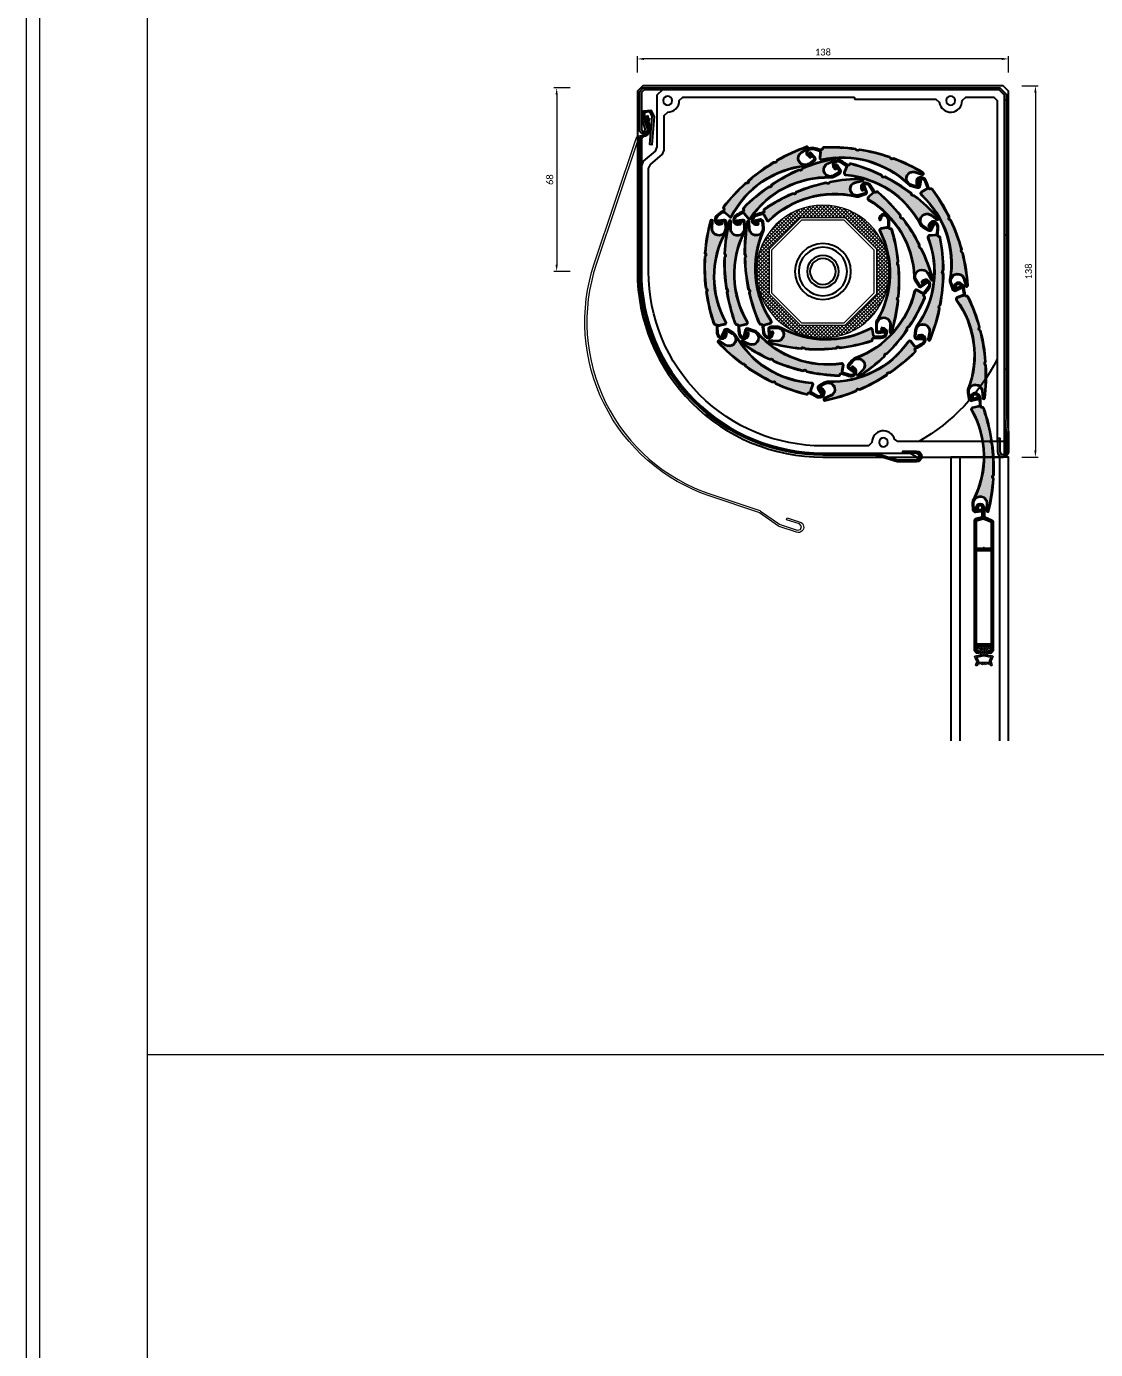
# Model space of a CAD drawing. Header units: millimetres. Extents: x 0 to 7790, y 0 to 17467.
# Drawn here: x 0 to 397.5, y 13408.2 to 13899.9 of the extents above; entities that cross this region are included whole.
import ezdxf

# ---------------------------------------------------------------- set-up
doc = ezdxf.new("R2010")
doc.units = ezdxf.units.MM
doc.header["$PDMODE"] = 35
doc.layers.get('0').update_dxf_attribs({"lineweight": 15})
for name, color, linetype, lineweight in [('_MB_kreskowanie_konstrukcje_0.09', 250, 'Continuous', 9), ('_MB_kreskowanie_pancerz_0.09', 137, 'Continuous', 9), ('_MB_kreskowanie_profile_0.09', 7, 'Continuous', 9), ('_MB_kreskowanie_tworzywo_0.09', 34, 'Continuous', 9), ('_MB_kreskowanie_uszczelki_0.09', 252, 'Continuous', 9), ('_MB_profile_0.25', 7, 'Continuous', 25), ('_MB_profile_stal_0.15', 181, 'Continuous', 15), ('_MB_profile_tworzywo_0.15', 33, 'Continuous', 15), ('_MB_ramka_0.15', 124, 'Continuous', 15), ('_MB_solid', 7, 'Continuous', 9), ('_MB_uszczelki_0.15', 140, 'Continuous', 15), ('_MB_wymiar_detal_0.09', 94, 'Continuous', 9)]:
    doc.layers.add(name, color=color, linetype=linetype, lineweight=lineweight)
doc.layers.add('_MB_pomocnicze_niedrukowane', color=220, linetype='Continuous', lineweight=15, plot=False)
doc.styles.add('_MB_Calibri_Light_2.5', font='calibril.ttf', dxfattribs={"height": 2.5})
doc.dimstyles.new('_MB_detal', dxfattribs={"dimscale": 10, "dimtxt": 2.5, "dimasz": 2.5, "dimexe": 1, "dimexo": 1, "dimgap": 1.25, "dimtad": 1, "dimdsep": 46, "dimtxsty": '_MB_Calibri_Light_2.5', "dimcen": -2.5, "dimclrd": 256, "dimclre": 256, "dimclrt": 40, "dimazin": 0, "dimtfac": 0.2, "dimtmove": 1, "dimatfit": 1, "dimfxl": 5, "dimfxlon": 1, "dimtolj": 1, "dimlwd": -1, "dimlwe": -1, "dimarcsym": 0})

# ---------------------------------------------------------------- blocks, each defined once
blk = doc.blocks.new('*D415')
at = {"layer": '_MB_wymiar_detal_0.09', "transparency": 16777216}
for p, q in [((227.14, 13882.82), (227.14, 13888.82)), ((362.64, 13887.82), (229.64, 13887.82)), ((365.14, 13882.82), (365.14, 13888.82))]:
    blk.add_line(p, q, dxfattribs=at)
for points in [[(229.64, 13888.24), (229.64, 13887.41), (227.14, 13887.82)], [(362.64, 13888.24), (362.64, 13887.41), (365.14, 13887.82)]]:
    blk.add_solid(points, dxfattribs=at)
at = {"layer": 'Defpoints', "color": 0, "transparency": 16777216}
for p in [(227.14, 13887.82), (227.14, 13875.82), (365.14, 13875.82)]:
    blk.add_point(p, dxfattribs=at)
at = {"layer": '_MB_wymiar_detal_0.09', "color": 40, "transparency": 16777216, "insert": (296.14, 13890.35), "char_height": 2.5, "attachment_point": 5, "style": '_MB_Calibri_Light_2.5'}
blk.add_mtext('138', dxfattribs=at)
blk = doc.blocks.new('*D416')
at = {"layer": '_MB_wymiar_detal_0.09', "transparency": 16777216}
for p, q in [((370.14, 13877.82), (376.14, 13877.82)), ((375.14, 13875.32), (375.14, 13742.32)), ((370.14, 13739.82), (376.14, 13739.82))]:
    blk.add_line(p, q, dxfattribs=at)
for points in [[(374.72, 13875.32), (375.55, 13875.32), (375.14, 13877.82)], [(374.72, 13742.32), (375.55, 13742.32), (375.14, 13739.82)]]:
    blk.add_solid(points, dxfattribs=at)
at = {"layer": 'Defpoints', "color": 0, "transparency": 16777216}
for p in [(363.14, 13877.82), (363.14, 13739.82), (375.14, 13739.82)]:
    blk.add_point(p, dxfattribs=at)
at = {"layer": '_MB_wymiar_detal_0.09', "color": 40, "transparency": 16777216, "insert": (372.61, 13808.82), "char_height": 2.5, "attachment_point": 5, "rotation": 90, "style": '_MB_Calibri_Light_2.5'}
blk.add_mtext('138', dxfattribs=at)
blk = doc.blocks.new('*D419')
at = {"layer": '_MB_wymiar_detal_0.09', "transparency": 16777216}
for p, q in [((202.14, 13877.07), (196.14, 13877.07)), ((197.14, 13874.57), (197.14, 13811.32)), ((202.14, 13808.82), (196.14, 13808.82))]:
    blk.add_line(p, q, dxfattribs=at)
for points in [[(196.72, 13874.57), (197.55, 13874.57), (197.14, 13877.07)], [(196.72, 13811.32), (197.55, 13811.32), (197.14, 13808.82)]]:
    blk.add_solid(points, dxfattribs=at)
at = {"layer": 'Defpoints', "color": 0, "transparency": 16777216}
for p in [(229.33, 13877.07), (197.14, 13808.82), (227.89, 13808.82)]:
    blk.add_point(p, dxfattribs=at)
at = {"layer": '_MB_wymiar_detal_0.09', "color": 40, "transparency": 16777216, "insert": (194.61, 13842.95), "char_height": 2.5, "attachment_point": 5, "rotation": 90, "style": '_MB_Calibri_Light_2.5'}
blk.add_mtext('68', dxfattribs=at)
blk = doc.blocks.new("-SK'G'137_a")
at = {"layer": '_MB_kreskowanie_profile_0.09'}
h = blk.add_hatch(dxfattribs=at)
h.set_pattern_fill('JIS_WOOD', color=256, scale=0.5)
h.set_pattern_definition([(45, (-68.25, 68.25), (-25, 25), [])])
h.paths.add_polyline_path([(-68.25, -53.11), (-68.29, -53.39), (-68.96, -59.86), (-69, -60.14), (-69, -67, 1), (-65, -67), (-65, -62), (-65.75, -62), (-65.75, -67), (-66.38, -68.08), (-67.62, -68.08), (-68.25, -67), (-68.25, -60.25), (-68.21, -59.97), (-67.54, -53.5), (-67.5, -53.21), (-67.5, 65.5), (-65.5, 67.5), (66.5, 67.5), (67.5, 66.5), (67.5, 52.75), (67.05, 52.06), (66.25, 52.19), (66.04, 52.98), (67.38, 57.11), (66.65, 59.68), (64, 59.98), (62.71, 57.64), (63.63, 47.08), (64.38, 47.15), (63.46, 57.71), (64.34, 59.32), (66.17, 59.11), (66.67, 57.34), (65.32, 53.22, 1.171501), (68.25, 52.75), (68.25, 66.81), (66.81, 68.25), (-65.81, 68.25), (-68.25, 65.81)])
at = {"layer": '_MB_solid'}
h = blk.add_hatch(color=256, dxfattribs=at)
h.dxf.hatch_style = 1
edge = h.paths.add_edge_path()
edge.add_line((67.5, 66.5), (67.5, 52.75))
edge.add_line((67.5, 52.75), (67.05, 52.06))
edge.add_line((67.05, 52.06), (66.25, 52.19))
edge.add_line((66.25, 52.19), (66.04, 52.98))
edge.add_line((66.04, 52.98), (67.38, 57.11))
edge.add_line((67.38, 57.11), (66.65, 59.68))
edge.add_line((66.65, 59.68), (64, 59.98))
edge.add_line((64, 59.98), (62.71, 57.64))
edge.add_line((62.71, 57.64), (63.63, 47.08))
edge.add_line((63.63, 47.08), (64.38, 47.15))
edge.add_line((64.38, 47.15), (63.46, 57.71))
edge.add_line((63.46, 57.71), (64.34, 59.32))
edge.add_line((64.34, 59.32), (66.17, 59.11))
edge.add_line((66.17, 59.11), (66.67, 57.34))
edge.add_line((66.67, 57.34), (65.32, 53.22))
edge.add_arc((66.75, 52.75), 1.5, 161.937, 360)
edge.add_line((68.25, 52.75), (68.25, 66.81))
edge.add_line((68.25, 66.81), (66.81, 68.25))
edge.add_line((66.81, 68.25), (-65.81, 68.25))
edge.add_line((-65.81, 68.25), (-68.25, 65.81))
edge.add_line((-68.25, 65.81), (-68.25, -53.11))
edge.add_line((-68.25, -53.11), (-68.29, -53.39))
edge.add_line((-68.29, -53.39), (-68.96, -59.86))
edge.add_line((-68.96, -59.86), (-69, -60.14))
edge.add_line((-69, -60.14), (-69, -67))
edge.add_arc((-67, -67), 2, 180, 360)
edge.add_line((-65, -67), (-65, -62))
edge.add_line((-65, -62), (-65.75, -62))
edge.add_line((-65.75, -62), (-65.75, -67))
edge.add_line((-65.75, -67), (-66.38, -68.08))
edge.add_line((-66.38, -68.08), (-67.62, -68.08))
edge.add_line((-67.62, -68.08), (-68.25, -67))
edge.add_line((-68.25, -67), (-68.25, -60.25))
edge.add_line((-68.25, -60.25), (-68.21, -59.97))
edge.add_line((-68.21, -59.97), (-67.54, -53.5))
edge.add_line((-67.54, -53.5), (-67.5, -53.21))
edge.add_line((-67.5, -53.21), (-67.5, 65.5))
edge.add_line((-67.5, 65.5), (-65.5, 67.5))
edge.add_line((-65.5, 67.5), (66.5, 67.5))
edge.add_line((66.5, 67.5), (67.5, 66.5))
at = {"layer": '_MB_profile_0.25'}
blk.add_lwpolyline([(-69, -67, 1), (-65, -67), (-65, -62), (-65.75, -62), (-65.75, -67), (-66.38, -68.08), (-67.62, -68.08), (-68.25, -67), (-68.25, -60.25), (-68.21, -59.97), (-67.54, -53.5), (-67.5, -53.21), (-67.5, 65.5), (-65.5, 67.5), (66.5, 67.5), (67.5, 66.5), (67.5, 52.75), (67.05, 52.06), (66.25, 52.19), (66.04, 52.98), (67.38, 57.11), (66.65, 59.68), (64, 59.98), (62.71, 57.64), (63.63, 47.08), (64.38, 47.15), (63.46, 57.71), (64.34, 59.32), (66.17, 59.11), (66.67, 57.34), (65.32, 53.22, 1.171501), (68.25, 52.75), (68.25, 66.81), (66.81, 68.25), (-65.81, 68.25), (-68.25, 65.81), (-68.25, -53.11), (-68.29, -53.39), (-68.96, -59.86), (-69, -60.14)], format="xyb", close=True, dxfattribs=at)
blk = doc.blocks.new("-SKP'D'137")
at = {"layer": '_MB_kreskowanie_profile_0.09'}
h = blk.add_hatch(dxfattribs=at)
h.set_pattern_fill('JIS_WOOD', color=256, scale=0.5)
h.paths.add_polyline_path([(68.25, 0), (68.25, 49.06, 0.267949), (67.38, 50.58), (65.65, 51.57, -0.300966), (65.15, 52.56), (65.79, 57.78), (65.05, 57.87), (64.41, 52.65, 0.300966), (65.27, 50.92), (67, 49.93, -0.267949), (67.5, 49.06), (67.5, 0, -0.414214), (0, -67.5), (-19.21, -67.5), (-19.5, -67.54), (-27.72, -69.96), (-28, -70), (-34.75, -70), (-35.83, -69.37), (-35.83, -68.12), (-34.75, -67.5), (-29.75, -67.5), (-29.75, -66.75), (-34.75, -66.75, 1), (-34.75, -70.75), (-27.89, -70.75), (-27.61, -70.71), (-19.39, -68.29), (-19.11, -68.25), (0, -68.25, 0.414214)])
at = {"layer": '_MB_solid'}
h = blk.add_hatch(color=256, dxfattribs=at)
h.dxf.hatch_style = 1
h.paths.add_polyline_path([(68.25, 49.06, 0.267949), (67.38, 50.58), (65.65, 51.57, -0.300966), (65.15, 52.56), (65.79, 57.78), (65.05, 57.87), (64.41, 52.65, 0.300966), (65.27, 50.92), (67, 49.93, -0.267949), (67.5, 49.06), (67.5, 0, -0.414214), (0, -67.5), (-19.21, -67.5), (-19.5, -67.54), (-27.72, -69.96), (-28, -70), (-34.75, -70), (-35.83, -69.37), (-35.83, -68.12), (-34.75, -67.5), (-29.75, -67.5), (-29.75, -66.75), (-34.75, -66.75, 1), (-34.75, -70.75), (-27.89, -70.75), (-27.61, -70.71), (-19.39, -68.29), (-19.11, -68.25), (0, -68.25, 0.414214), (68.25, 0)])
at = {"layer": '_MB_profile_0.25'}
blk.add_lwpolyline([(-19.39, -68.29), (-19.11, -68.25), (0, -68.25, 0.414214), (68.25, 0), (68.25, 49.06, 0.267949), (67.38, 50.58), (65.65, 51.57, -0.300966), (65.15, 52.56), (65.79, 57.78), (65.05, 57.87), (64.41, 52.65, 0.300966), (65.27, 50.92), (67, 49.93, -0.267949), (67.5, 49.06), (67.5, 0, -0.414214), (0, -67.5), (-19.21, -67.5), (-19.5, -67.54), (-27.72, -69.96), (-28, -70), (-34.75, -70), (-35.83, -69.37), (-35.83, -68.12), (-34.75, -67.5), (-29.75, -67.5), (-29.75, -66.75), (-34.75, -66.75, 1), (-34.75, -70.75), (-27.89, -70.75), (-27.61, -70.71)], format="xyb", close=True, dxfattribs=at)
blk = doc.blocks.new("-BSP'137")
at = {"layer": '_MB_profile_0.25'}
blk.add_line((126.72, -9.78), (126.7, -9.78), dxfattribs=at)
blk.add_lwpolyline([(0, -136), (0, -2), (2, 0), (136, 0), (138, -2), (138, -69, -0.414214), (69, -138), (33.63, -138), (2.5, -138), (2, -138)], format="xyb", close=True, dxfattribs=at)
for points in [[(1.5, -137.5), (1.5, -54.7), (1.5, -54.64), (1.5, -3.5), (3.5, -1.5), (27.3, -1.5), (27.3, -1.5), (128.7, -1.5), (130.7, -3.5), (130.7, -22.71), (131.39, -24.23), (135.81, -28.03), (136.5, -29.55), (136.5, -69, -0.414214), (69, -136.5), (36.77, -136.5), (36.27, -136.63), (34.13, -137.87), (33.9, -138)], [(1.5, -132.22), (41.15, -132.22), (42.39, -131.28, -0.86563), (50.78, -132.5), (50.78, -132.52), (52.08, -133.82), (69, -133.82, 0.414214), (133.82, -69), (133.82, -30.78), (133.12, -29.26), (128.71, -25.46), (128.02, -23.94), (128.02, -11.08), (126.7, -9.78, -0.414214), (122.42, -5.5), (122.42, -5.48), (121.12, -4.18), (57.48, -4.18), (57.28, -4.38), (57.28, -4.78), (57.08, -4.98), (27.03, -4.98), (25.74, -6.1, -0.931945), (17.22, -5.5), (17.22, -5.48), (15.92, -4.18), (5.48, -4.18), (4.18, -5.48), (4.18, -57.41), (4.18, -57.48), (4.18, -132.22)], [(4.18, -101.61), (4.25, -101.61, 0.148805), (33.39, -132.15), (33.39, -132.22)]]:
    blk.add_lwpolyline(points, format="xyb", dxfattribs=at)
for centre, radius in [((21.5, -5.5), 1.65), ((126.7, -5.5), 1.65), ((69, -69), 10.4), ((69, -69), 9), ((69, -69), 5.9), ((69, -69), 4.81), ((46.5, -132.5), 1.65)]:
    blk.add_circle(centre, radius, dxfattribs=at)
blk = doc.blocks.new("-SKP'D'137_rewizja")
at = {"layer": '_MB_pomocnicze_niedrukowane'}
blk.add_lwpolyline([(68.24, 51.05), (66.25, 51.22, -0.300966), (65.39, 51.9), (63.74, 56.89), (63.03, 56.66), (64.67, 51.66, 0.300966), (66.19, 50.47), (68.18, 50.3, -0.267949), (69, 49.73), (89.93, 5.36, -0.414214), (57.68, -84.48), (40.3, -92.68), (40.06, -92.84), (33.65, -98.53), (33.42, -98.69), (27.31, -101.57), (26.07, -101.47), (25.53, -100.34), (26.25, -99.31), (30.77, -97.18), (30.45, -96.5), (25.93, -98.63, 1), (27.63, -102.25), (33.83, -99.32), (34.07, -99.17), (40.48, -93.47), (40.72, -93.31), (58, -85.16, 0.414214), (90.61, 5.68), (69.68, 50.05, 0.267949)], format="xyb", close=True, dxfattribs=at)
blk = doc.blocks.new("-PW'40")
at = {"layer": '_MB_kreskowanie_tworzywo_0.09', "transparency": 33554687}
h = blk.add_hatch(dxfattribs=at)
h.set_pattern_fill('NET', color=256, scale=0.3, angle=315)
h.set_pattern_definition([(315, (17544.3199, -3264.4483), (0.67351921, 0.67351921), []), (45, (17544.3199, -3264.4483), (-0.67351921, 0.67351921), [])])
h.paths.add_polyline_path([(-24.62, 1.72, 0.014468), (-24.68, -0.29, 0.994043), (24.68, 0, 0.965686)])
h.paths.add_polyline_path([(-8.28, 20), (8.28, 20), (20, 8.28), (20, -8.28), (8.28, -20), (-8.28, -20), (-20, -8.28), (-20, 8.28)], flags=16)
h.paths.add_polyline_path([(-7.91, 19.1), (7.91, 19.1), (19.1, 7.91), (19.1, -7.91), (7.91, -19.1), (-7.91, -19.1), (-19.1, -7.91), (-19.1, 7.91)], flags=0)
h.paths.add_polyline_path([(10.5, 0, -1), (-10.5, 0, -1)], flags=0)
h.paths.add_polyline_path([(9.1, 0, -1), (-9.1, 0, -1)], flags=0)
h.paths.add_polyline_path([(5.75, 0, -1), (-5.75, 0, -1)], flags=0)
h.paths.add_polyline_path([(5.61, 0, -1), (-5.61, 0, -1)], flags=0)
h.paths.add_polyline_path([(4.6, 0, -1), (-4.6, 0, -1)], flags=0)
at = {"layer": '_MB_profile_tworzywo_0.15'}
blk.add_lwpolyline([(8.28, 20), (20, 8.28), (20, -8.28), (8.28, -20), (-8.28, -20), (-20, -8.28), (-20, 8.28), (-8.28, 20)], close=True, dxfattribs=at)
blk.add_circle((0, 0), 24.68, dxfattribs=at)
blk = doc.blocks.new('-SW40')
at = {"layer": '_MB_kreskowanie_konstrukcje_0.09', "transparency": 33554687}
h = blk.add_hatch(dxfattribs=at)
h.set_pattern_fill('STEEL', color=256, scale=0.8)
h.set_pattern_definition([(45, (0, 0), (-179.6, 179.6), []), (45, (0, 127), (-179.6, 179.6), [])])
h.paths.add_polyline_path([(-8.28, 20), (-20, 8.28), (-20, -8.28), (-8.28, -20), (8.28, -20), (20, -8.28), (20, 8.28), (8.28, 20)])
h.paths.add_polyline_path([(7.91, 19.1), (19.1, 7.91), (19.1, -7.91), (7.91, -19.1), (-7.91, -19.1), (-19.1, -7.91), (-19.1, 7.91), (-7.91, 19.1)], flags=16)
at = {"layer": '_MB_profile_stal_0.15'}
for points in [[(8.28, 20), (20, 8.28), (20, -8.28), (8.28, -20), (-8.28, -20), (-20, -8.28), (-20, 8.28), (-8.28, 20)], [(7.91, 19.1), (19.1, 7.91), (19.1, -7.91), (7.91, -19.1), (-7.91, -19.1), (-19.1, -7.91), (-19.1, 7.91), (-7.91, 19.1)]]:
    blk.add_lwpolyline(points, close=True, dxfattribs=at)
blk = doc.blocks.new('-PA39')
at = {"layer": '_MB_kreskowanie_pancerz_0.09', "transparency": 33554585}
h = blk.add_hatch(color=256, dxfattribs=at)
h.dxf.hatch_style = 1
h.paths.add_polyline_path([(0.08, -3.92), (0.08, -3.56), (-0.21, -3.35), (-2.42, -2.96), (-2.89, -2.68), (-3.08, -2.17), (-3.08, -2.73), (-3.21, -3.09), (-3.5, -3.33), (-3.76, -3.38), (-4.03, -3.45), (-4.19, -3.68, 0.044368), (-6.5, -15.3), (-6.22, -15.9), (-6.22, -16.32), (-6.65, -16.94, 0.042294), (-6.63, -28.24), (-6.25, -28.78), (-6.2, -29.27), (-6.47, -29.88, 0.044817), (-4.07, -41.65), (-3.94, -41.78), (-3.76, -41.75), (-3.68, -41.57), (-3.9, -38.71, -0.766351), (1.06, -37.37, -0.253133)])
at = {"layer": '_MB_kreskowanie_profile_0.09', "transparency": 33554687}
h = blk.add_hatch(dxfattribs=at)
h.set_pattern_fill('JIS_WOOD', color=256, scale=0.5)
h.paths.add_polyline_path([(0.34, -4.05, 0.502547), (-0.16, -3.05), (-2.37, -2.66, -0.36397), (-2.78, -2.17), (-2.78, -0.04, -0.246375), (-1.96, 1.52, -0.481874), (-0.32, 1.02), (-0.6, 0.91), (-0.35, 0.3, 1.048388), (0.49, 0.63), (0.24, 1.25, 0.482214), (-2.31, 2.01, 0.245225), (-3.38, -0.04, 0.000007), (-3.38, -2.73, -0.412816), (-3.73, -3.08, 0.182105), (-4.25, -3.25, 0.150998), (-4.48, -3.59, 0.044662), (-6.8, -15.35), (-6.5, -16.03), (-6.52, -16.22), (-6.95, -16.84, 0.042903), (-6.92, -28.35), (-6.55, -28.87), (-6.51, -29.24), (-6.78, -29.84, 0.045251), (-4.36, -41.73, 0.854235), (-3.38, -41.6), (-3.59, -38.89, -0.436263), (-1.25, -36.35, -0.415132), (1.12, -38.71), (1.12, -40.99, -0.414214), (0.72, -41.39), (-1.41, -41.02, 1.095607), (-1.48, -41.81), (0.64, -41.99, 0.438424), (1.72, -40.99), (1.72, -38.71, 0.132077), (1.32, -37.22, -0.253143)])
h.paths.add_polyline_path([(1.06, -37.38, 0.766975), (-3.9, -38.71), (-3.68, -41.57), (-3.76, -41.75), (-3.94, -41.78), (-4.07, -41.65, -0.044817), (-6.47, -29.88), (-6.2, -29.27), (-6.25, -28.78), (-6.63, -28.24, -0.042294), (-6.65, -16.94), (-6.22, -16.32), (-6.22, -15.9), (-6.5, -15.3, -0.044368), (-4.19, -3.68), (-4.03, -3.45), (-3.76, -3.38), (-3.5, -3.33), (-3.21, -3.09), (-3.08, -2.73), (-3.08, -2.17), (-2.89, -2.68), (-2.42, -2.96), (-0.21, -3.35), (0.08, -3.56), (0.08, -3.92, 0.253165)], flags=16)
at = {"layer": '_MB_solid', "transparency": 33554687}
h = blk.add_hatch(color=256, dxfattribs=at)
h.dxf.hatch_style = 1
h.paths.add_polyline_path([(-2.78, -0.04, -0.246375), (-1.96, 1.52, -0.481874), (-0.32, 1.02), (-0.6, 0.91), (-0.35, 0.3, 1.048388), (0.49, 0.63), (0.24, 1.25, 0.482214), (-2.31, 2.01, 0.245225), (-3.38, -0.04, 0.000007), (-3.38, -2.73, -0.412816), (-3.73, -3.08, 0.182105), (-4.25, -3.25, 0.150998), (-4.48, -3.59, 0.044662), (-6.8, -15.35), (-6.5, -16.03), (-6.52, -16.22), (-6.95, -16.84, 0.042903), (-6.92, -28.35), (-6.55, -28.87), (-6.51, -29.24), (-6.78, -29.84, 0.045251), (-4.36, -41.73, 0.854235), (-3.38, -41.6), (-3.59, -38.89, -0.436263), (-1.25, -36.35, -0.415132), (1.12, -38.71), (1.12, -40.99, -0.414214), (0.72, -41.39), (-1.41, -41.02, 1.095607), (-1.48, -41.81), (0.64, -41.99, 0.438424), (1.72, -40.99), (1.72, -38.71, 0.132077), (1.32, -37.22, -0.253143), (0.34, -4.05, 0.502547), (-0.16, -3.05), (-2.37, -2.66, -0.36397), (-2.78, -2.17)])
h.paths.add_polyline_path([(-3.08, -2.17), (-2.89, -2.68), (-2.42, -2.96), (-0.21, -3.35), (0.08, -3.56), (0.08, -3.92, 0.253165), (1.06, -37.38, 0.766975), (-3.9, -38.71), (-3.68, -41.57), (-3.76, -41.75), (-3.94, -41.78), (-4.07, -41.65, -0.044817), (-6.47, -29.88), (-6.2, -29.27), (-6.25, -28.78), (-6.63, -28.24, -0.042294), (-6.65, -16.94), (-6.22, -16.32), (-6.22, -15.9), (-6.5, -15.3, -0.044368), (-4.19, -3.68), (-4.03, -3.45), (-3.76, -3.38), (-3.5, -3.33), (-3.21, -3.09), (-3.08, -2.73)], flags=16)
at = {"layer": '_MB_profile_0.25'}
blk.add_lwpolyline([(-1.48, -41.81, -1.095607), (-1.41, -41.02), (0.72, -41.39, 0.414214), (1.12, -40.99), (1.12, -38.71, 0.415248), (-1.25, -36.35, 0.436263), (-3.59, -38.89), (-3.38, -41.6, -0.854235), (-4.36, -41.73, -0.045251), (-6.78, -29.84), (-6.51, -29.24), (-6.55, -28.87), (-6.92, -28.35, -0.042903), (-6.95, -16.84), (-6.52, -16.22), (-6.5, -16.03), (-6.8, -15.35, -0.044662), (-4.48, -3.59, -0.150998), (-4.25, -3.25, -0.182105), (-3.73, -3.08, 0.412816), (-3.38, -2.73, -0.000007), (-3.38, -0.04, -0.245225), (-2.31, 2.01, -0.482214), (0.24, 1.25), (0.49, 0.63, -1.048388), (-0.35, 0.3), (-0.6, 0.91), (-0.32, 1.02, 0.481874), (-1.96, 1.52, 0.246375), (-2.78, -0.04), (-2.78, -2.17, 0.36397), (-2.37, -2.66), (-0.16, -3.05, -0.502546), (0.34, -4.05, 0.253143), (1.32, -37.22, -0.132077), (1.72, -38.71), (1.72, -40.99, -0.438424), (0.64, -41.99)], format="xyb", close=True, dxfattribs=at)
blk.add_lwpolyline([(1.06, -37.38, 0.766663), (-3.9, -38.71), (-3.68, -41.57), (-3.76, -41.75), (-3.94, -41.78), (-4.07, -41.65, -0.044817), (-6.47, -29.88), (-6.2, -29.27), (-6.25, -28.78), (-6.63, -28.24, -0.042294), (-6.65, -16.94), (-6.22, -16.32), (-6.22, -15.9), (-6.5, -15.3, -0.044368), (-4.19, -3.68), (-4.03, -3.45), (-3.76, -3.38), (-3.5, -3.33), (-3.21, -3.09), (-3.08, -2.73), (-3.08, -2.17), (-2.89, -2.68), (-2.42, -2.96), (-0.21, -3.35), (0.08, -3.56), (0.08, -3.92, 0.253149), (1.06, -37.38)], format="xyb", dxfattribs=at)
blk = doc.blocks.new("-U1'LD")
at = {"layer": '_MB_kreskowanie_uszczelki_0.09', "transparency": 33554687}
h = blk.add_hatch(dxfattribs=at)
h.set_pattern_fill('DOTS', color=256, scale=0.2, angle=45)
h.set_pattern_definition([(45, (16177.79034, -5378.269), (-0.1122532015, 0.3367596045), [0, -0.3175])])
h.paths.add_polyline_path([(1.5, -1), (2.3, -1), (2.5, -0.8), (2.5, -0.2), (2.3, 0), (-2.3, 0), (-2.5, -0.2), (-2.5, -0.8), (-2.3, -1), (-1.5, -1), (-1, -1.5), (-1, -2.59), (-1.4, -3.08), (-3.3, -3.45), (-3.45, -3.73), (-2.68, -5.43), (-2.67, -5.57), (-3.12, -6.94), (-2.93, -7.2), (-2.61, -7.2), (-2.42, -7.06), (-2.29, -6.67), (-2.07, -6.54, 0.079556), (2.07, -6.54), (2.29, -6.67), (2.42, -7.06), (2.61, -7.2), (2.93, -7.2), (3.12, -6.94), (2.67, -5.57), (2.68, -5.43), (3.45, -3.73), (3.3, -3.45), (1.4, -3.08), (1, -2.59), (1, -1.5)])
h.paths.add_polyline_path([(2.3, -3.97), (2.45, -4.25), (1.93, -5.39), (1.92, -5.53), (1.95, -5.61), (1.79, -5.87, -0.072504), (-1.79, -5.87), (-1.95, -5.61), (-1.92, -5.53), (-1.93, -5.39), (-2.45, -4.25), (-2.3, -3.97), (-0.04, -3.52), (0.04, -3.52)], flags=16)
at = {"layer": '_MB_uszczelki_0.15'}
for points in [[(3.3, -3.45), (1.4, -3.08), (1, -2.59), (1, -1.5), (1.5, -1), (2.3, -1), (2.5, -0.8), (2.5, -0.3), (2.2, 0), (-2.2, 0), (-2.5, -0.3), (-2.5, -0.8), (-2.3, -1), (-1.5, -1), (-1, -1.5), (-1, -2.59), (-1.4, -3.08), (-3.3, -3.45), (-3.45, -3.73), (-2.68, -5.43), (-2.67, -5.57), (-3.12, -6.94), (-2.93, -7.2), (-2.61, -7.2), (-2.42, -7.06), (-2.29, -6.67), (-2.07, -6.54, 0.079556), (2.07, -6.54), (2.29, -6.67), (2.42, -7.06), (2.61, -7.2), (2.93, -7.2), (3.12, -6.94), (2.67, -5.57), (2.68, -5.43), (3.45, -3.73)], [(-0.04, -3.52), (-2.3, -3.97), (-2.45, -4.25), (-1.93, -5.39), (-1.92, -5.53), (-1.95, -5.61), (-1.79, -5.87, 0.072504), (1.79, -5.87), (1.95, -5.61), (1.92, -5.53), (1.93, -5.39), (2.45, -4.25), (2.3, -3.97), (0.04, -3.52)]]:
    blk.add_lwpolyline(points, format="xyb", dxfattribs=at)
for points in [[(0.04, -3.52), (-0.04, -3.52)], [(3.45, -3.73), (3.3, -3.45)]]:
    blk.add_lwpolyline(points, dxfattribs=at)
blk = doc.blocks.new('-LDG-E')
at = {"layer": '_MB_kreskowanie_profile_0.09', "transparency": 33554687}
h = blk.add_hatch(dxfattribs=at)
h.set_pattern_fill('JIS_WOOD', color=256, scale=0.5)
h.paths.add_polyline_path([(-2.87, -2.45), (-5.43, -3.51, 0.303347), (-6.05, -4.44), (-6.05, -52.3), (-5.65, -52.7), (-5.25, -53.1), (-4.35, -53.1), (-4, -52.9), (-4, -52.5), (-4.35, -52.3), (-5.05, -52.3), (-5.25, -52.1), (-5.25, -50.8), (-5.05, -50.6), (-2.55, -50.6), (-0.05, -50.6), (0.15, -50.8), (0.15, -52.1), (-0.05, -52.3), (-0.75, -52.3), (-1.1, -52.5), (-1.1, -52.9), (-0.75, -53.1), (0.15, -53.1), (0.55, -52.7), (0.95, -52.3), (0.95, -3.94, 0.339454), (0.21, -2.98), (-1.8, -2.44, -0.339454), (-1.95, -2.25), (-1.95, 0.9, -1), (-0.35, 0.9), (-0.35, 0.4, 1), (0.45, 0.4), (0.45, 0.9, 1), (-2.75, 0.9), (-2.75, -2.27, -0.303347)])
h.paths.add_polyline_path([(-2.44, -3.14), (-2.31, -3.13), (0, -3.75), (0.15, -3.94), (0.15, -14), (-0.05, -14.2), (-2.09, -14.2), (-2.39, -13.95), (-2.71, -13.95), (-3.01, -14.2), (-5.05, -14.2), (-5.25, -14), (-5.25, -4.44), (-5.13, -4.25)], flags=16)
h.paths.add_polyline_path([(-0.05, -15), (0.15, -15.2), (0.15, -49.6), (-0.05, -49.8), (-2.55, -49.8), (-5.05, -49.8), (-5.25, -49.6), (-5.25, -15.2), (-5.05, -15)], flags=16)
at = {"layer": '_MB_solid', "transparency": 33554687}
h = blk.add_hatch(color=256, dxfattribs=at)
h.dxf.hatch_style = 1
h.paths.add_polyline_path([(-6.05, -52.3), (-5.65, -52.7), (-5.25, -53.1), (-4.35, -53.1), (-4, -52.9), (-4, -52.5), (-4.35, -52.3), (-5.05, -52.3), (-5.25, -52.1), (-5.25, -50.8), (-5.05, -50.6), (-2.55, -50.6), (-0.05, -50.6), (0.15, -50.8), (0.15, -52.1), (-0.05, -52.3), (-0.75, -52.3), (-1.1, -52.5), (-1.1, -52.9), (-0.75, -53.1), (0.15, -53.1), (0.55, -52.7), (0.95, -52.3), (0.95, -3.94, 0.339454), (0.21, -2.98), (-1.8, -2.44, -0.339454), (-1.95, -2.25), (-1.95, 0.9, -1), (-0.35, 0.9), (-0.35, 0.4, 1), (0.45, 0.4), (0.45, 0.9, 1), (-2.75, 0.9), (-2.75, -2.27, -0.303347), (-2.87, -2.45), (-5.43, -3.51, 0.303347), (-6.05, -4.44)])
h.paths.add_polyline_path([(-5.05, -14.2), (-5.25, -14), (-5.25, -4.44), (-5.13, -4.25), (-2.44, -3.14), (-2.31, -3.13), (0, -3.75), (0.15, -3.94), (0.15, -14), (-0.05, -14.2), (-2.09, -14.2), (-2.39, -13.95), (-2.71, -13.95), (-3.01, -14.2)], flags=16)
h.paths.add_polyline_path([(-0.05, -15), (0.15, -15.2), (0.15, -49.6), (-0.05, -49.8), (-2.55, -49.8), (-5.05, -49.8), (-5.25, -49.6), (-5.25, -15.2), (-5.05, -15)], flags=16)
at = {"layer": '_MB_profile_0.25'}
blk.add_line((-1.15, 2.5), (-1.15, 2.5), dxfattribs=at)
blk.add_lwpolyline([(0.15, -52.1), (0.15, -50.8), (0.15, -52.1), (-0.05, -52.3), (-0.75, -52.3), (-1.1, -52.5), (-1.1, -52.9), (-0.75, -53.1), (0.15, -53.1), (0.55, -52.7), (0.95, -52.3), (0.95, -3.94, 0.339454), (0.21, -2.98), (-1.8, -2.44, -0.339454), (-1.95, -2.25), (-1.95, 0.9, -1), (-0.35, 0.9), (-0.35, 0.4, 1), (0.45, 0.4), (0.45, 0.9, 1), (-2.75, 0.9), (-2.75, -2.27, -0.303347), (-2.87, -2.45), (-5.43, -3.51, 0.303347), (-6.05, -4.44), (-6.05, -52.3), (-5.65, -52.7), (-5.25, -53.1), (-4.35, -53.1), (-4, -52.9), (-4, -52.5), (-4.35, -52.3), (-5.05, -52.3), (-5.25, -52.1), (-5.25, -50.8), (-5.05, -50.6), (-2.55, -50.6), (-0.05, -50.6), (0.15, -50.8)], format="xyb", dxfattribs=at)
for points in [[(-2.71, -13.95), (-2.39, -13.95), (-2.09, -14.2), (-0.05, -14.2), (0.15, -14), (0.15, -3.94), (0, -3.75), (-2.31, -3.13), (-2.44, -3.14), (-5.13, -4.25), (-5.25, -4.44), (-5.25, -14), (-5.05, -14.2), (-3.01, -14.2)], [(-5.25, -15.2), (-5.25, -49.6), (-5.05, -49.8), (-2.55, -49.8), (-0.05, -49.8), (0.15, -49.6), (0.15, -15.2), (-0.05, -15), (-5.05, -15)]]:
    blk.add_lwpolyline(points, close=True, dxfattribs=at)
blk.add_blockref("-U1'LD", (-2.55, -50.6))
blk = doc.blocks.new("-PA39_PP53_SKP'137")
for p, rotation in [((4.28, 42.73), 284.0410670679857), ((-5.12, 38.22), 301.7205558331788), ((30.55, 18.15), 241.2867221548404), ((37.29, 18.36), 234.0347696138884), ((-35.32, 32.39), 339.5091362148643), ((-14.98, 30.15), 327.5852778650159), ((23.9, 17.98), 252.6666360565293), ((-39.65, 16.53), 5.567682566355526), ((18.96, -22.36), 173.1498343547709), ((28.05, -22.72), 176.3046066198934), ((36.18, -22.73), 178.0385009170532), ((-49.17, -6.6), 350.6316228554027), ((-36.82, -4.31), 39.7081979608466), ((-21.59, -21.39), 88.87688895542706), ((-35.37, -24.37), 61.6257128295377), ((-10.66, -35.7), 108.3414433929157), ((0.87, -43.66), 120.3007518870889), ((-55.28, -47.52), 357.1334864885676)]:
    blk.add_blockref('-PA39', p, dxfattribs=dict(rotation=rotation))
for name, p in [('-PA39', (-21.33, 19.09)), ('-LDG-E', (-57.29, -88.74))]:
    blk.add_blockref(name, p)
blk = doc.blocks.new('*U385')
at = {"layer": '_MB_profile_0.25'}
for points in [[(0, -105.46), (0, 0), (21.4, 0), (21.4, -105.46)], [(3.4, 0), (3.4, -105.46)], [(18, -105.46), (18, 0)]]:
    blk.add_lwpolyline(points, dxfattribs=at)
for name, p in [("-BSP'137", (0, 138)), ("-SKP'D'137", (69, 69)), ("-PA39_PP53_SKP'137", (69, 69)), ("-PW'40", (69, 69)), ('-SW40', (69, 69))]:
    blk.add_blockref(name, p)
at = {"rotation": 353.2557766548975}
blk.add_blockref("-SKP'D'137_rewizja", (63.35, 76.88), dxfattribs=at)
at = {"layer": '_MB_wymiar_detal_0.09'}
blk.add_blockref("-SK'G'137_a", (69, 69), dxfattribs=at)

msp = doc.modelspace()

# ---------------------------------------------------------------- linework, layer by layer
at = {"layer": '_MB_pomocnicze_niedrukowane'}
msp.add_lwpolyline([(45.003, 14017.84), (1545, 14017.84), (1545, 11517.84), (45.003, 11517.84)], close=True, dxfattribs=at)
at = {"layer": '_MB_ramka_0.15'}
for points in [[(0, 14197.84), (1590, 14197.84), (1590, 11472.84), (0, 11472.84)], [(5, 14192.84), (1585, 14192.84), (1585, 11477.84), (5, 11477.84)], [(45.003, 14017.84), (1545, 14017.84), (1545, 11517.84), (45.003, 11517.84)]]:
    msp.add_lwpolyline(points, close=True, dxfattribs=at)
msp.add_lwpolyline([(45.003, 13517.84), (1545, 13517.84)], dxfattribs=at)

# ---------------------------------------------------------------- block references
at = {"xscale": -1}
msp.add_blockref('*U385', (365.138, 13739.822), dxfattribs=at)

# ---------------------------------------------------------------- dimensions: what is measured, and where the dimension line sits
at = {"layer": '_MB_wymiar_detal_0.09'}
for base, p1, p2, angle, picture, middle in [((227.138, 13887.822), (365.138, 13875.822), (227.138, 13875.822), 180, '*D415', (296.138, 13890.349)), ((375.138, 13739.822), (363.138, 13877.822), (363.138, 13739.822), 90, '*D416', (372.611, 13808.822))]:
    dim = msp.add_linear_dim(base=base, p1=p1, p2=p2, angle=angle, dimstyle='_MB_detal', override={"dimtol": 0, "dimlim": 0, "dimtp": 0.1, "dimtm": 0.1, "dimtfac": 0.71, "dimtdec": 2, "dimtolj": 0, "dimtzin": 8}, dxfattribs=at)
    dim.commit()
    dim.dimension.update_dxf_attribs({"geometry": picture, "text_midpoint": middle})
dim = msp.add_linear_dim(base=(197.138, 13808.822), p1=(229.327, 13877.072), p2=(227.888, 13808.822), angle=90, text='68', dimstyle='_MB_detal', override={"dimtol": 0, "dimlim": 0, "dimtp": 0.1, "dimtm": 0.1, "dimtfac": 0.71, "dimtdec": 2, "dimtolj": 0, "dimtzin": 8}, dxfattribs=at)
dim.commit()
dim.dimension.update_dxf_attribs({"geometry": '*D419', "text_midpoint": (197.138, 13842.947), "dimtype": 160})

doc.saveas('drawing.dxf')
